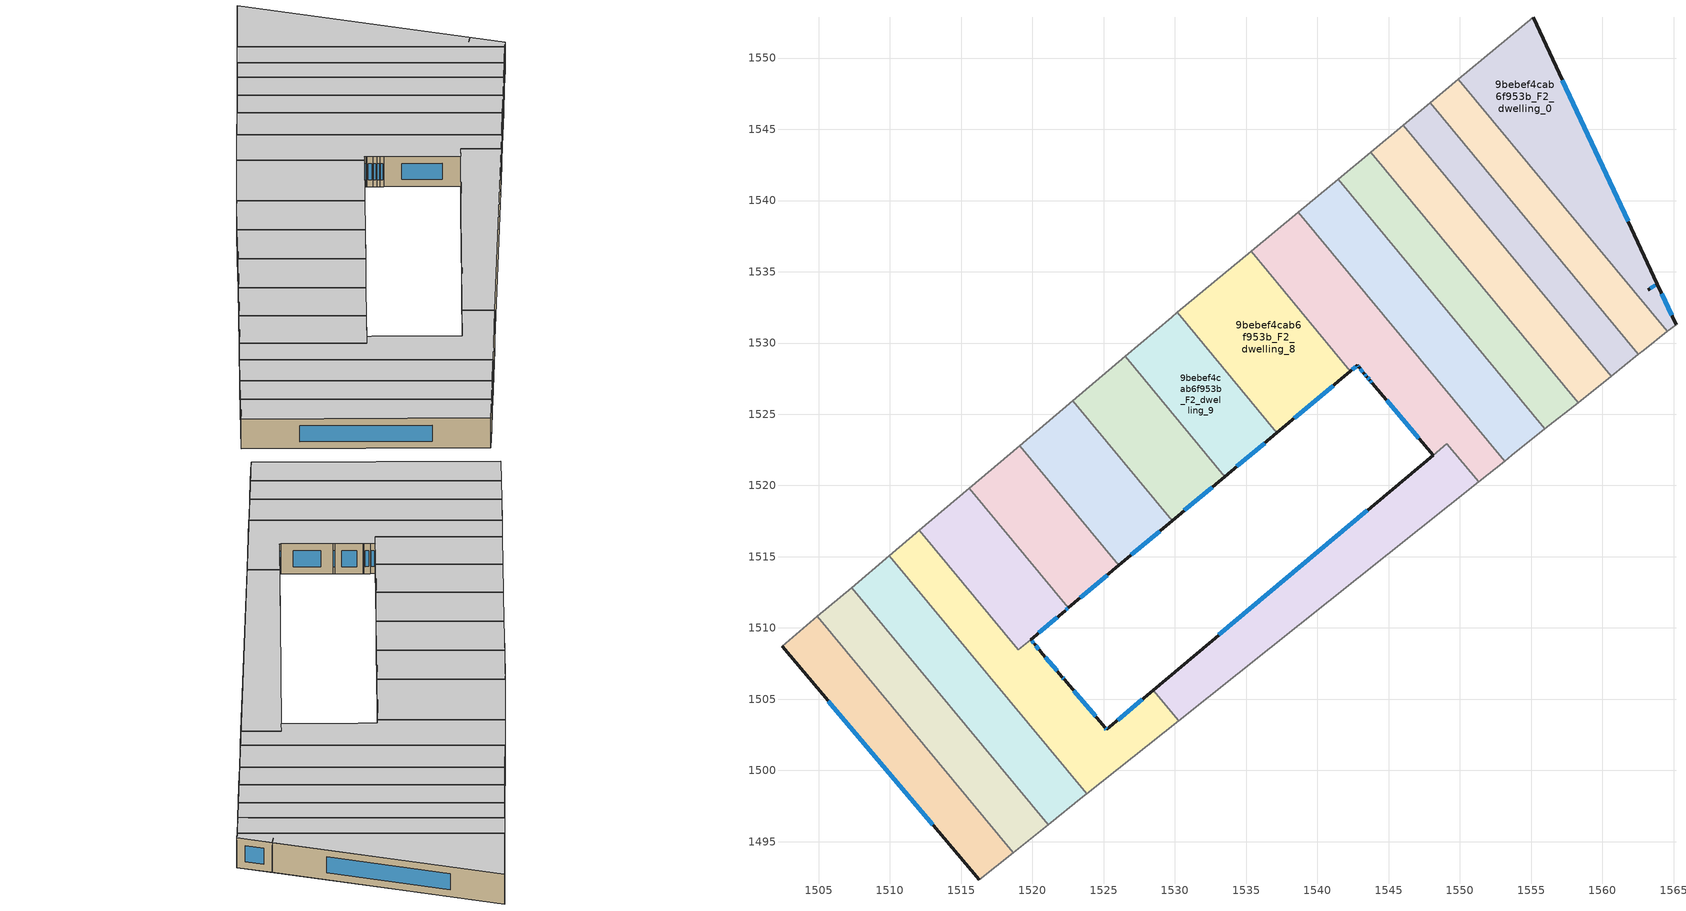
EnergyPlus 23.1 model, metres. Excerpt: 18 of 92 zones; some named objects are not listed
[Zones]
9bebef4cab6f953b_F2_dwelling_0
 floor to 9bebef4cab6f953b_F1_dwelling_0 (EU_floor_Construction): 1555.15,1552.85 1558.97,1544.64 1555.52,1541.72 1549.9,1548.51 z6
 floor to 9bebef4cab6f953b_F1_dwelling_9 (EU_floor_Construction): 1558.97,1544.64 1565.17,1531.3 1564.56,1530.82 1555.52,1541.72 z6
 wall outside (EU_wall_Construction): 1563.23,1533.75 1563.84,1534.14 1555.15,1552.85 / 1563.23,1533.75 1563.85,1534.14 / 1565.17,1531.3 1563.85,1534.14 z6:9
 wall adiabatic (EU_wall_Construction): 1564.56,1530.82 1565.17,1531.3 / 1555.15,1552.85 1549.9,1548.51 z6:9
 wall to 9bebef4cab6f953b_F2_dwelling_1 (EU_wall_Construction): 1549.9,1548.51 1564.56,1530.82 z6:9
 window (EU_Window_Construction): 1561.8,1538.53 1557.19,1548.46 / 1563.37,1533.84 1563.7,1534.05 / 1563.38,1533.84 1563.7,1534.04 / 1564.86,1531.97 1564.16,1533.47 z6.7:8.3
 ceiling to 9bebef4cab6f953b_F3_dwelling_0 (EU_floor_Construction): 1565.17,1531.3 1555.15,1552.85 1549.9,1548.51 1564.56,1530.82 z9
9bebef4cab6f953b_F2_dwelling_1
 floor to 9bebef4cab6f953b_F1_dwelling_9 (EU_floor_Construction): 1555.52,1541.72 1564.56,1530.82 1563.32,1529.83 1554.2,1540.61 z6
 floor to 9bebef4cab6f953b_F1_dwelling_0 (EU_floor_Construction): 1549.9,1548.51 1555.52,1541.72 1554.01,1540.44 1548.3,1547.18 z6
 floor to 9bebef4cab6f953b_F1_dwelling_10 (EU_floor_Construction): 1554.2,1540.6 1563.32,1529.83 1562.68,1529.32 1562.53,1529.2 1553.54,1540.05 z6
 floor to 9bebef4cab6f953b_F1_dwelling_1 (EU_floor_Construction): 1548.3,1547.18 1554.01,1540.44 1553.54,1540.05 1547.9,1546.85 z6
 wall adiabatic (EU_wall_Construction): 1562.53,1529.2 1562.92,1529.51 1564.56,1530.82 / 1549.9,1548.51 1547.9,1546.85 z6:9
 wall to 9bebef4cab6f953b_F2_dwelling_2 (EU_wall_Construction): 1547.9,1546.85 1562.53,1529.2 z6:9
 ceiling to 9bebef4cab6f953b_F3_dwelling_1 (EU_floor_Construction): 1564.56,1530.82 1549.9,1548.51 1547.9,1546.85 1562.53,1529.2 1562.92,1529.51 z9
9bebef4cab6f953b_F2_dwelling_10
 floor to 9bebef4cab6f953b_F1_dwelling_4 (EU_floor_Construction): 1526.5,1529.07 1533.49,1520.62 1532.22,1519.55 1525.14,1527.92 z6
 floor to 9bebef4cab6f953b_F1_dwelling_5 (EU_floor_Construction): 1525.14,1527.92 1532.22,1519.55 1529.8,1517.52 1522.82,1525.95 z6
 wall outside (EU_wall_Construction): 1529.8,1517.52 1533.49,1520.62 z6:9
 wall to 9bebef4cab6f953b_F2_dwelling_11 (EU_wall_Construction): 1522.82,1525.95 1529.8,1517.52 z6:9
 wall adiabatic (EU_wall_Construction): 1526.5,1529.07 1522.82,1525.95 z6:9
 wall to 9bebef4cab6f953b_F2_dwelling_9 (EU_wall_Construction): 1533.49,1520.62 1526.5,1529.07 z6:9
 window (EU_Window_Construction): 1530.67,1518.25 1532.63,1519.89 z6.7:8.3
 ceiling to 9bebef4cab6f953b_F3_dwelling_10 (EU_floor_Construction): 1533.49,1520.62 1526.5,1529.07 1522.82,1525.95 1529.8,1517.52 z9
9bebef4cab6f953b_F2_dwelling_11
 floor to 9bebef4cab6f953b_F1_dwelling_6 (EU_floor_Construction): 1519.46,1523.11 1526.52,1514.77 1526.07,1514.39 1519.09,1522.8 z6
 floor to 9bebef4cab6f953b_F1_dwelling_5 (EU_floor_Construction): 1522.82,1525.95 1529.8,1517.52 1526.52,1514.77 1519.46,1523.11 z6
 wall outside (EU_wall_Construction): 1526.07,1514.39 1529.8,1517.52 z6:9
 wall to 9bebef4cab6f953b_F2_dwelling_12 (EU_wall_Construction): 1519.09,1522.8 1526.07,1514.39 z6:9
 wall adiabatic (EU_wall_Construction): 1522.82,1525.95 1519.09,1522.8 z6:9
 window (EU_Window_Construction): 1526.94,1515.12 1528.92,1516.78 z6.7:8.3
 ceiling to 9bebef4cab6f953b_F3_dwelling_11 (EU_floor_Construction): 1529.8,1517.52 1522.82,1525.95 1519.09,1522.8 1526.07,1514.39 z9
9bebef4cab6f953b_F2_dwelling_12
 floor adiabatic (EU_floor_Construction): 1519.09,1522.8 1526.07,1514.39 1522.52,1511.41 1515.56,1519.82 z6
 wall outside (EU_wall_Construction): 1522.52,1511.41 1526.07,1514.39 z6:9
 wall to 9bebef4cab6f953b_F2_dwelling_13 (EU_wall_Construction): 1515.56,1519.82 1522.52,1511.41 z6:9
 wall adiabatic (EU_wall_Construction): 1519.09,1522.8 1515.56,1519.82 z6:9
 window (EU_Window_Construction): 1523.36,1512.11 1525.24,1513.69 z6.7:8.3
 ceiling to 9bebef4cab6f953b_F3_dwelling_12 (EU_floor_Construction): 1526.07,1514.39 1519.09,1522.8 1515.56,1519.82 1522.52,1511.41 z9
9bebef4cab6f953b_F2_dwelling_13
 floor to 9bebef4cab6f953b_F1_dwelling_7 (EU_floor_Construction): 1521.88,1510.87 1521.62,1510.65 1521.56,1510.6 1519.87,1509.19 1518.71,1510.56 1517.87,1509.86 1512.07,1516.86 1513.78,1518.31 z6
 floor to 9bebef4cab6f953b_F1_dwelling_16 (EU_floor_Construction): 1518.71,1510.56 1519.87,1509.19 1519.02,1508.47 1517.87,1509.86 z6
 floor adiabatic (EU_floor_Construction): 1515.56,1519.82 1522.52,1511.41 1522.29,1511.22 1519.87,1509.19 1521.56,1510.6 1521.62,1510.65 1521.88,1510.87 1513.78,1518.31 z6
 wall outside (EU_wall_Construction): 1519.88,1509.19 1522.29,1511.22 1522.52,1511.41 z6:9
 wall adiabatic (EU_wall_Construction): 1515.56,1519.82 1512.07,1516.86 z6:9
 wall to 9bebef4cab6f953b_F2_dwelling_14 (EU_wall_Construction): 1512.07,1516.86 1519.02,1508.47 1519.87,1509.18 z6:9
 window (EU_Window_Construction): 1522.35,1511.26 1522.47,1511.37 / 1520.44,1509.66 1521.73,1510.74 z6.7:8.3
 ceiling to 9bebef4cab6f953b_F3_dwelling_13 (EU_floor_Construction): 1522.29,1511.22 1522.52,1511.41 1515.56,1519.82 1512.07,1516.86 1519.02,1508.47 z9
9bebef4cab6f953b_F2_dwelling_14
 floor to 9bebef4cab6f953b_F1_dwelling_16 (EU_floor_Construction): 1527.21,1504.57 1528.98,1502.48 1523.9,1498.43 1516.74,1506.89 1515.76,1508.07 1517.87,1509.86 1519.02,1508.47 1519.87,1509.18 1520.16,1508.84 1520.53,1508.41 1520.55,1508.38 1522.1,1506.55 1522.22,1506.4 1525.1,1503 1525.2,1502.88 z6
 floor to 9bebef4cab6f953b_F1_dwelling_17 (EU_floor_Construction): 1516.74,1506.89 1523.9,1498.43 1523.81,1498.36 z6
 floor to 9bebef4cab6f953b_F1_dwelling_15 (EU_floor_Construction): 1528.48,1505.63 1530.25,1503.49 1528.98,1502.48 1527.21,1504.57 z6
 floor adiabatic (EU_floor_Construction): 1512.07,1516.86 1517.87,1509.86 1515.76,1508.07 1509.96,1515.08 z6
 wall outside (EU_wall_Construction): 1528.48,1505.63 1525.2,1502.88 1525.1,1503 1522.22,1506.4 1522.1,1506.55 1520.55,1508.38 1520.53,1508.41 1520.16,1508.84 1519.87,1509.18 z6:9
 wall to 9bebef4cab6f953b_F2_dwelling_7 (EU_wall_Construction): 1530.26,1503.49 1528.48,1505.63 z6:9
 wall adiabatic (EU_wall_Construction): 1523.81,1498.36 1530.26,1503.49 / 1512.07,1516.86 1509.96,1515.08 z6:9
 wall to 9bebef4cab6f953b_F2_dwelling_15 (EU_wall_Construction): 1509.96,1515.08 1523.81,1498.36 z6:9
 window (EU_Window_Construction): 1520.09,1508.92 1519.94,1509.1 / 1520.44,1508.51 1520.25,1508.74 / 1521.73,1506.98 1520.91,1507.95 / 1522.2,1506.44 1522.13,1506.52 / 1524.43,1503.79 1522.9,1505.6 / 1525.18,1502.91 1525.13,1502.97 / 1527.71,1504.99 1525.97,1503.53 z6.7:8.3
 ceiling to 9bebef4cab6f953b_F3_dwelling_14 (EU_floor_Construction): 1530.26,1503.49 1528.48,1505.63 1525.2,1502.88 1525.1,1503 1522.22,1506.4 1522.1,1506.55 1520.55,1508.38 1520.53,1508.41 1520.16,1508.84 1519.87,1509.18 1519.02,1508.47 1512.07,1516.86 1509.96,1515.08 1523.81,1498.36 z9
9bebef4cab6f953b_F2_dwelling_15
 floor to 9bebef4cab6f953b_F1_dwelling_17 (EU_floor_Construction): 1516.74,1506.89 1523.81,1498.36 1523.73,1498.29 1521.09,1496.19 1513.11,1505.83 1515.75,1508.06 z6
 floor to 9bebef4cab6f953b_F1_dwelling_16 (EU_floor_Construction): 1515.76,1508.07 1516.74,1506.89 1515.75,1508.06 z6
 floor to 9bebef4cab6f953b_F1_dwelling_8 (EU_floor_Construction): 1508.1,1513.51 1513.97,1506.56 1513.11,1505.83 1507.3,1512.84 z6
 floor to 9bebef4cab6f953b_F1_dwelling_7 (EU_floor_Construction): 1509.96,1515.08 1515.76,1508.07 1513.97,1506.56 1508.1,1513.51 z6
 wall adiabatic (EU_wall_Construction): 1521.09,1496.19 1523.54,1498.14 1523.81,1498.36 / 1509.96,1515.08 1507.3,1512.84 z6:9
 wall to 9bebef4cab6f953b_F2_dwelling_16 (EU_wall_Construction): 1507.3,1512.84 1521.09,1496.19 z6:9
 ceiling to 9bebef4cab6f953b_F3_dwelling_15 (EU_floor_Construction): 1523.54,1498.14 1523.81,1498.36 1509.96,1515.08 1507.3,1512.84 1521.09,1496.19 z9
9bebef4cab6f953b_F2_dwelling_16
 floor to 9bebef4cab6f953b_F1_dwelling_8 (EU_floor_Construction): 1507.3,1512.84 1513.11,1505.83 1510.72,1503.8 1504.91,1510.81 z6
 floor to 9bebef4cab6f953b_F1_dwelling_18 (EU_floor_Construction): 1512.04,1504.92 1520.1,1495.4 1518.64,1494.24 1510.72,1503.8 z6
 floor to 9bebef4cab6f953b_F1_dwelling_17 (EU_floor_Construction): 1513.11,1505.83 1521.09,1496.19 1520.1,1495.4 1512.04,1504.92 z6
 wall adiabatic (EU_wall_Construction): 1518.64,1494.24 1521.09,1496.19 / 1507.3,1512.84 1504.91,1510.81 z6:9
 wall to 9bebef4cab6f953b_F2_dwelling_17 (EU_wall_Construction): 1504.91,1510.81 1518.64,1494.24 z6:9
 ceiling to 9bebef4cab6f953b_F3_dwelling_16 (EU_floor_Construction): 1521.09,1496.19 1507.3,1512.84 1504.91,1510.81 1518.64,1494.24 z9
9bebef4cab6f953b_F2_dwelling_17
 floor to 9bebef4cab6f953b_F1_dwelling_18 (EU_floor_Construction): 1510.72,1503.8 1518.64,1494.24 1516.26,1492.34 1508.3,1501.76 z6
 floor to 9bebef4cab6f953b_F1_dwelling_8 (EU_floor_Construction): 1504.91,1510.81 1510.72,1503.8 1508.3,1501.76 1502.42,1508.71 z6
 wall outside (EU_wall_Construction): 1502.42,1508.71 1516.26,1492.34 z6:9
 wall adiabatic (EU_wall_Construction): 1516.26,1492.34 1518.64,1494.24 / 1504.91,1510.81 1502.42,1508.71 z6:9
 window (EU_Window_Construction): 1505.67,1504.86 1513.01,1496.18 z6.7:8.3
 ceiling to 9bebef4cab6f953b_F3_dwelling_17 (EU_floor_Construction): 1518.64,1494.24 1504.91,1510.81 1502.42,1508.71 1516.26,1492.34 z9
9bebef4cab6f953b_F2_dwelling_2
 floor to 9bebef4cab6f953b_F1_dwelling_10 (EU_floor_Construction): 1553.54,1540.05 1562.53,1529.2 1560.61,1527.67 1551.67,1538.46 z6
 floor to 9bebef4cab6f953b_F1_dwelling_1 (EU_floor_Construction): 1547.9,1546.85 1553.54,1540.05 1551.67,1538.46 1546.01,1545.29 z6
 wall adiabatic (EU_wall_Construction): 1547.9,1546.85 1546.01,1545.29 / 1560.61,1527.67 1562.53,1529.2 z6:9
 wall to 9bebef4cab6f953b_F2_dwelling_3 (EU_wall_Construction): 1546.01,1545.29 1560.61,1527.67 z6:9
 ceiling to 9bebef4cab6f953b_F3_dwelling_2 (EU_floor_Construction): 1562.53,1529.2 1547.9,1546.85 1546.01,1545.29 1560.61,1527.67 z9
9bebef4cab6f953b_F2_dwelling_3
 floor to 9bebef4cab6f953b_F1_dwelling_1 (EU_floor_Construction): 1546.01,1545.29 1551.67,1538.46 1549.41,1536.55 1543.73,1543.4 z6
 floor to 9bebef4cab6f953b_F1_dwelling_11 (EU_floor_Construction): 1550.89,1537.8 1559.93,1527.13 1558.29,1525.82 1549.41,1536.55 z6
 floor to 9bebef4cab6f953b_F1_dwelling_10 (EU_floor_Construction): 1551.67,1538.46 1560.61,1527.67 1559.93,1527.13 1550.89,1537.8 z6
 wall to 9bebef4cab6f953b_F2_dwelling_4 (EU_wall_Construction): 1543.73,1543.4 1558.29,1525.82 z6:9
 wall adiabatic (EU_wall_Construction): 1546.01,1545.29 1543.73,1543.4 / 1558.29,1525.82 1560.61,1527.67 z6:9
 ceiling to 9bebef4cab6f953b_F3_dwelling_3 (EU_floor_Construction): 1560.61,1527.67 1546.01,1545.29 1543.73,1543.4 1558.29,1525.82 z9
9bebef4cab6f953b_F2_dwelling_4
 floor to 9bebef4cab6f953b_F1_dwelling_12 (EU_floor_Construction): 1547.55,1534.98 1556.51,1524.4 1555.97,1523.97 1547.14,1534.63 z6
 floor to 9bebef4cab6f953b_F1_dwelling_2 (EU_floor_Construction): 1542.43,1542.32 1548.19,1535.51 1547.14,1534.63 1541.45,1541.5 z6
 floor to 9bebef4cab6f953b_F1_dwelling_1 (EU_floor_Construction): 1543.73,1543.4 1549.41,1536.55 1548.19,1535.51 1542.43,1542.32 z6
 floor adiabatic (EU_floor_Construction): 1549.41,1536.55 1558.29,1525.82 1555.97,1523.97 1556.51,1524.4 1547.55,1534.98 1547.14,1534.63 z6
 wall to 9bebef4cab6f953b_F2_dwelling_5 (EU_wall_Construction): 1541.45,1541.5 1555.97,1523.97 z6:9
 wall adiabatic (EU_wall_Construction): 1543.73,1543.4 1541.45,1541.5 / 1555.97,1523.97 1558.29,1525.82 z6:9
 ceiling to 9bebef4cab6f953b_F3_dwelling_4 (EU_floor_Construction): 1558.29,1525.82 1543.73,1543.4 1541.45,1541.5 1555.97,1523.97 z9
9bebef4cab6f953b_F2_dwelling_5
 floor to 9bebef4cab6f953b_F1_dwelling_2 (EU_floor_Construction): 1541.45,1541.5 1547.14,1534.63 1544.37,1532.29 1538.65,1539.19 z6
 floor to 9bebef4cab6f953b_F1_dwelling_12 (EU_floor_Construction): 1547.14,1534.63 1555.97,1523.97 1553.13,1521.71 1544.37,1532.29 z6
 wall adiabatic (EU_wall_Construction): 1553.13,1521.71 1553.64,1522.12 1555.97,1523.97 / 1541.45,1541.5 1538.65,1539.19 z6:9
 wall to 9bebef4cab6f953b_F2_dwelling_6 (EU_wall_Construction): 1538.65,1539.19 1553.13,1521.71 z6:9
 ceiling to 9bebef4cab6f953b_F3_dwelling_5 (EU_floor_Construction): 1555.97,1523.97 1541.45,1541.5 1538.65,1539.19 1553.13,1521.71 1553.64,1522.12 z9
9bebef4cab6f953b_F2_dwelling_6
 floor outside (EU_floor_Construction): 1543.86,1527.17 1543.67,1527.4 1543.48,1527.63 1543.28,1527.86 1542.92,1528.29 1542.9,1528.32 1542.8,1528.43 1541.56,1529.91 1548.12,1522.13 z6
 floor to 9bebef4cab6f953b_F1_dwelling_13 (EU_floor_Construction): 1544.18,1532.12 1553.05,1521.65 1551.31,1520.26 1549.09,1522.94 1548.12,1522.13 1541.56,1529.91 z6
 floor to 9bebef4cab6f953b_F1_dwelling_12 (EU_floor_Construction): 1544.37,1532.29 1553.13,1521.71 1553.05,1521.65 1544.18,1532.12 z6
 floor to 9bebef4cab6f953b_F1_dwelling_3 (EU_floor_Construction): 1536.61,1537.5 1542.42,1530.63 1541.56,1529.9 1542.8,1528.43 1542.32,1528.03 1535.34,1536.45 z6
 floor to 9bebef4cab6f953b_F1_dwelling_2 (EU_floor_Construction): 1538.65,1539.19 1544.37,1532.29 1542.42,1530.63 1536.61,1537.5 z6
 wall outside (EU_wall_Construction): 1542.32,1528.03 1542.8,1528.43 1542.9,1528.32 1542.92,1528.29 1543.28,1527.86 1543.48,1527.63 1543.67,1527.4 1543.86,1527.17 1548.12,1522.13 z6:9
 wall adiabatic (EU_wall_Construction): 1551.31,1520.26 1553.13,1521.71 / 1538.65,1539.19 1535.34,1536.45 z6:9
 wall to 9bebef4cab6f953b_F2_dwelling_8 (EU_wall_Construction): 1535.34,1536.45 1542.32,1528.03 z6:9
 wall to 9bebef4cab6f953b_F2_dwelling_7 (EU_wall_Construction): 1549.09,1522.93 1551.31,1520.26 / 1548.12,1522.13 1549.09,1522.94 z6:9
 window (EU_Window_Construction): 1544.86,1525.99 1547.12,1523.31 / 1543.71,1527.35 1543.82,1527.22 / 1543.52,1527.58 1543.62,1527.45 / 1543.33,1527.8 1543.43,1527.68 / 1543.01,1528.19 1543.2,1527.96 / 1542.82,1528.4 1542.87,1528.34 / 1542.43,1528.12 1542.69,1528.34 z6.7:8.3
 ceiling to 9bebef4cab6f953b_F3_dwelling_6 (EU_floor_Construction): 1553.13,1521.71 1538.65,1539.19 1535.34,1536.45 1542.32,1528.03 1542.8,1528.43 1542.9,1528.32 1542.92,1528.29 1543.28,1527.86 1543.48,1527.63 1543.67,1527.4 1543.86,1527.17 1548.12,1522.13 1549.09,1522.94 1551.31,1520.26 z9
9bebef4cab6f953b_F2_dwelling_7
 floor to 9bebef4cab6f953b_F1_dwelling_14 (EU_floor_Construction): 1546.15,1520.47 1548.33,1517.89 1539.02,1510.47 1537.04,1512.82 z6
 floor to 9bebef4cab6f953b_F1_dwelling_15 (EU_floor_Construction): 1537.04,1512.82 1539.02,1510.47 1530.25,1503.49 1528.48,1505.63 z6
 floor to 9bebef4cab6f953b_F1_dwelling_13 (EU_floor_Construction): 1549.09,1522.93 1551.31,1520.26 1548.33,1517.89 1546.15,1520.47 1548.13,1522.14 z6
 wall outside (EU_wall_Construction): 1548.12,1522.12 1528.48,1505.63 z6:9
 wall adiabatic (EU_wall_Construction): 1530.26,1503.49 1551.31,1520.26 z6:9
 window (EU_Window_Construction): 1543.5,1518.25 1533.09,1509.51 z6.7:8.3
 ceiling to 9bebef4cab6f953b_F3_dwelling_7 (EU_floor_Construction): 1551.31,1520.26 1549.09,1522.93 1548.12,1522.13 1528.48,1505.63 1530.26,1503.49 z9
9bebef4cab6f953b_F2_dwelling_8
 floor outside (EU_floor_Construction): 1530.84,1532.72 1537.93,1524.34 1537.15,1523.69 1537.92,1524.34 z6
 floor to 9bebef4cab6f953b_F1_dwelling_3 (EU_floor_Construction): 1535.34,1536.45 1542.32,1528.03 1537.93,1524.34 1530.84,1532.72 z6
 floor to 9bebef4cab6f953b_F1_dwelling_4 (EU_floor_Construction): 1530.84,1532.72 1537.92,1524.34 1537.15,1523.69 1530.15,1532.15 z6
 wall outside (EU_wall_Construction): 1537.15,1523.69 1542.32,1528.03 z6:9
 wall adiabatic (EU_wall_Construction): 1535.34,1536.45 1530.15,1532.15 z6:9
 wall to 9bebef4cab6f953b_F2_dwelling_9 (EU_wall_Construction): 1530.15,1532.15 1537.15,1523.69 z6:9
 window (EU_Window_Construction): 1538.37,1524.71 1541.1,1527.01 z6.7:8.3
 ceiling to 9bebef4cab6f953b_F3_dwelling_8 (EU_floor_Construction): 1542.32,1528.03 1535.34,1536.45 1530.15,1532.15 1537.15,1523.69 z9
9bebef4cab6f953b_F2_dwelling_9
 floor to 9bebef4cab6f953b_F1_dwelling_4 (EU_floor_Construction): 1530.15,1532.15 1537.15,1523.69 1533.49,1520.62 1526.5,1529.07 1529.76,1531.82 z6
 wall outside (EU_wall_Construction): 1533.49,1520.62 1537.15,1523.69 z6:9
 wall adiabatic (EU_wall_Construction): 1530.15,1532.15 1529.76,1531.82 1526.5,1529.07 z6:9
 window (EU_Window_Construction): 1534.35,1521.34 1536.29,1522.97 z6.7:8.3
 ceiling to 9bebef4cab6f953b_F3_dwelling_9 (EU_floor_Construction): 1537.15,1523.69 1530.15,1532.15 1529.76,1531.82 1526.5,1529.07 1533.49,1520.62 z9
[Building]
EU S2 Campaign: North Axis=0; Terrain=City; Solar Distribution=FullExterior
[Site:Location]
Budapest.Ferenc.Liszt.Intl.AP: Latitude=47.437; Longitude=19.256; Time Zone=1; Elevation=185
[SizingPeriod:WeatherFileDays]
AnnualSizingPeriod: Begin Month=1; Begin Day of Month=1; End Month=12; End Day of Month=31; Day of Week for Start Day=Monday; Use Weather File Daylight Saving Period=No; Use Weather File Rain and Snow Indicators=No
[MATERIAL]
EU_InternalMass_Material: Roughness=MediumRough; Thickness=0.1; Conductivity=1; Density=1800; Specific Heat=900; Thermal Absorptance=0.9; Solar Absorptance=0.7; Visible Absorptance=0.7
[MATERIAL:NOMASS] Roughness=MediumRough; Thermal Absorptance=0.9; Solar Absorptance=0.7; Visible Absorptance=0.7
Name | Thermal Resistance
EU_wall_NoMass | 0.832559
EU_floor_NoMass | 0.872794
[WINDOWMATERIAL:SIMPLEGLAZINGSYSTEM]
EU_Window_SimpleGlazing: UFactor=2.79869; Solar Heat Gain Coefficient=0.75; Visible Transmittance=0.75
[CONSTRUCTION]
EU_wall_Construction: EU_wall_NoMass
EU_floor_Construction: EU_floor_NoMass
EU_Window_Construction: EU_Window_SimpleGlazing
EU_InternalMass_Construction: EU_InternalMass_Material
[ZONE] Type=1; Multiplier=1; Ceiling Height=autocalculate; Floor Area=autocalculate; Part of Total Floor Area=Yes
Name | Volume
9bebef4cab6f953b_F2_dwelling_0 | 261.652
9bebef4cab6f953b_F2_dwelling_1 | 178.769
9bebef4cab6f953b_F2_dwelling_10 | 158.559
9bebef4cab6f953b_F2_dwelling_11 | 159.961
9bebef4cab6f953b_F2_dwelling_12 | 151.566
9bebef4cab6f953b_F2_dwelling_13 | 149.7
9bebef4cab6f953b_F2_dwelling_14 | 253.362
9bebef4cab6f953b_F2_dwelling_15 | 225.795
9bebef4cab6f953b_F2_dwelling_16; 9bebef4cab6f953b_F2_dwelling_4 | 203.023
9bebef4cab6f953b_F2_dwelling_17 | 202.997
9bebef4cab6f953b_F2_dwelling_2 | 168.619
9bebef4cab6f953b_F2_dwelling_3 | 203.042
9bebef4cab6f953b_F2_dwelling_5 | 247.281
9bebef4cab6f953b_F2_dwelling_6 | 255.344
9bebef4cab6f953b_F2_dwelling_7 | 252.865
9bebef4cab6f953b_F2_dwelling_8 | 221.494
9bebef4cab6f953b_F2_dwelling_9 | 157.266
[INTERNALMASS] Construction=EU_InternalMass_Construction
Name | Zone or ZoneList | Surface Area
9bebef4cab6f953b_F2_dwelling_0_EU_InternalMass | 9bebef4cab6f953b_F2_dwelling_0 | 87.2017
9bebef4cab6f953b_F2_dwelling_1_EU_InternalMass | 9bebef4cab6f953b_F2_dwelling_1 | 59.5913
9bebef4cab6f953b_F2_dwelling_2_EU_InternalMass | 9bebef4cab6f953b_F2_dwelling_2 | 56.2091
9bebef4cab6f953b_F2_dwelling_3_EU_InternalMass | 9bebef4cab6f953b_F2_dwelling_3 | 67.6806
9bebef4cab6f953b_F2_dwelling_4_EU_InternalMass | 9bebef4cab6f953b_F2_dwelling_4 | 67.6744
9bebef4cab6f953b_F2_dwelling_5_EU_InternalMass | 9bebef4cab6f953b_F2_dwelling_5 | 82.4303
9bebef4cab6f953b_F2_dwelling_6_EU_InternalMass | 9bebef4cab6f953b_F2_dwelling_6 | 85.113
9bebef4cab6f953b_F2_dwelling_7_EU_InternalMass | 9bebef4cab6f953b_F2_dwelling_7 | 84.304
9bebef4cab6f953b_F2_dwelling_8_EU_InternalMass | 9bebef4cab6f953b_F2_dwelling_8 | 73.831
9bebef4cab6f953b_F2_dwelling_9_EU_InternalMass | 9bebef4cab6f953b_F2_dwelling_9 | 52.422
9bebef4cab6f953b_F2_dwelling_10_EU_InternalMass | 9bebef4cab6f953b_F2_dwelling_10 | 52.8533
9bebef4cab6f953b_F2_dwelling_11_EU_InternalMass | 9bebef4cab6f953b_F2_dwelling_11 | 53.3204
9bebef4cab6f953b_F2_dwelling_12_EU_InternalMass | 9bebef4cab6f953b_F2_dwelling_12 | 50.5267
9bebef4cab6f953b_F2_dwelling_13_EU_InternalMass | 9bebef4cab6f953b_F2_dwelling_13 | 49.8954
9bebef4cab6f953b_F2_dwelling_14_EU_InternalMass | 9bebef4cab6f953b_F2_dwelling_14 | 84.4582
9bebef4cab6f953b_F2_dwelling_15_EU_InternalMass | 9bebef4cab6f953b_F2_dwelling_15 | 75.2662
9bebef4cab6f953b_F2_dwelling_16_EU_InternalMass | 9bebef4cab6f953b_F2_dwelling_16 | 67.6742
9bebef4cab6f953b_F2_dwelling_17_EU_InternalMass | 9bebef4cab6f953b_F2_dwelling_17 | 67.6713
[OTHEREQUIPMENT] Fuel Type=Electricity; Design Level Calculation Method=Watts/Area; Power per Zone Floor Area=1; Fraction Latent=0; Fraction Radiant=0; Fraction Lost=0; Carbon Dioxide Generation Rate=0; EndUse Subcategory=EU_Step8_InternalGains
Name | Zone or ZoneList or Space or SpaceList | Schedule
EU_Step8_InternalGain_9bebef4cab6f953b_F2_dwelling_0_f000 | 9bebef4cab6f953b_F2_dwelling_0 | EU_Step8_GainSchedule_9bebef4cab6f953b_F2_dwelling_0_f000
EU_Step8_InternalGain_9bebef4cab6f953b_F2_dwelling_1_f000 | 9bebef4cab6f953b_F2_dwelling_1 | EU_Step8_GainSchedule_9bebef4cab6f953b_F2_dwelling_1_f000
EU_Step8_InternalGain_9bebef4cab6f953b_F2_dwelling_2_f000 | 9bebef4cab6f953b_F2_dwelling_2 | EU_Step8_GainSchedule_9bebef4cab6f953b_F2_dwelling_2_f000
EU_Step8_InternalGain_9bebef4cab6f953b_F2_dwelling_3_f000 | 9bebef4cab6f953b_F2_dwelling_3 | EU_Step8_GainSchedule_9bebef4cab6f953b_F2_dwelling_3_f000
EU_Step8_InternalGain_9bebef4cab6f953b_F2_dwelling_4_f000 | 9bebef4cab6f953b_F2_dwelling_4 | EU_Step8_GainSchedule_9bebef4cab6f953b_F2_dwelling_4_f000
EU_Step8_InternalGain_9bebef4cab6f953b_F2_dwelling_5_f000 | 9bebef4cab6f953b_F2_dwelling_5 | EU_Step8_GainSchedule_9bebef4cab6f953b_F2_dwelling_5_f000
EU_Step8_InternalGain_9bebef4cab6f953b_F2_dwelling_6_f000 | 9bebef4cab6f953b_F2_dwelling_6 | EU_Step8_GainSchedule_9bebef4cab6f953b_F2_dwelling_6_f000
EU_Step8_InternalGain_9bebef4cab6f953b_F2_dwelling_7_f000 | 9bebef4cab6f953b_F2_dwelling_7 | EU_Step8_GainSchedule_9bebef4cab6f953b_F2_dwelling_7_f000
EU_Step8_InternalGain_9bebef4cab6f953b_F2_dwelling_8_f000 | 9bebef4cab6f953b_F2_dwelling_8 | EU_Step8_GainSchedule_9bebef4cab6f953b_F2_dwelling_8_f000
EU_Step8_InternalGain_9bebef4cab6f953b_F2_dwelling_9_f000 | 9bebef4cab6f953b_F2_dwelling_9 | EU_Step8_GainSchedule_9bebef4cab6f953b_F2_dwelling_9_f000
EU_Step8_InternalGain_9bebef4cab6f953b_F2_dwelling_10_f000 | 9bebef4cab6f953b_F2_dwelling_10 | EU_Step8_GainSchedule_9bebef4cab6f953b_F2_dwelling_10_f000
EU_Step8_InternalGain_9bebef4cab6f953b_F2_dwelling_11_f000 | 9bebef4cab6f953b_F2_dwelling_11 | EU_Step8_GainSchedule_9bebef4cab6f953b_F2_dwelling_11_f000
EU_Step8_InternalGain_9bebef4cab6f953b_F2_dwelling_12_f000 | 9bebef4cab6f953b_F2_dwelling_12 | EU_Step8_GainSchedule_9bebef4cab6f953b_F2_dwelling_12_f000
EU_Step8_InternalGain_9bebef4cab6f953b_F2_dwelling_13_f000 | 9bebef4cab6f953b_F2_dwelling_13 | EU_Step8_GainSchedule_9bebef4cab6f953b_F2_dwelling_13_f000
EU_Step8_InternalGain_9bebef4cab6f953b_F2_dwelling_14_f000 | 9bebef4cab6f953b_F2_dwelling_14 | EU_Step8_GainSchedule_9bebef4cab6f953b_F2_dwelling_14_f000
EU_Step8_InternalGain_9bebef4cab6f953b_F2_dwelling_15_f000 | 9bebef4cab6f953b_F2_dwelling_15 | EU_Step8_GainSchedule_9bebef4cab6f953b_F2_dwelling_15_f000
EU_Step8_InternalGain_9bebef4cab6f953b_F2_dwelling_16_f000 | 9bebef4cab6f953b_F2_dwelling_16 | EU_Step8_GainSchedule_9bebef4cab6f953b_F2_dwelling_16_f000
EU_Step8_InternalGain_9bebef4cab6f953b_F2_dwelling_17_f000 | 9bebef4cab6f953b_F2_dwelling_17 | EU_Step8_GainSchedule_9bebef4cab6f953b_F2_dwelling_17_f000
[ZONEVENTILATION:DESIGNFLOWRATE] Schedule=EU_AlwaysOn; Design Flow Rate Calculation Method=AirChanges/Hour; Air Changes per Hour=0.475469; Ventilation Type=Natural; Fan Pressure Rise=0; Fan Total Efficiency=1; Constant Term Coefficient=1; Temperature Term Coefficient=0; Velocity Term Coefficient=0; Velocity Squared Term Coefficient=0; Minimum Indoor Temperature=-100; Maximum Indoor Temperature=100; Delta Temperature=-100; Minimum Outdoor Temperature=-100; Maximum Outdoor Temperature=100; Maximum Wind Speed=40
Name | Zone or ZoneList or Space or SpaceList
EU_ConstantAir_9bebef4cab6f953b_F2_dwelling_0 | 9bebef4cab6f953b_F2_dwelling_0
EU_ConstantAir_9bebef4cab6f953b_F2_dwelling_1 | 9bebef4cab6f953b_F2_dwelling_1
EU_ConstantAir_9bebef4cab6f953b_F2_dwelling_2 | 9bebef4cab6f953b_F2_dwelling_2
EU_ConstantAir_9bebef4cab6f953b_F2_dwelling_3 | 9bebef4cab6f953b_F2_dwelling_3
EU_ConstantAir_9bebef4cab6f953b_F2_dwelling_4 | 9bebef4cab6f953b_F2_dwelling_4
EU_ConstantAir_9bebef4cab6f953b_F2_dwelling_5 | 9bebef4cab6f953b_F2_dwelling_5
EU_ConstantAir_9bebef4cab6f953b_F2_dwelling_6 | 9bebef4cab6f953b_F2_dwelling_6
EU_ConstantAir_9bebef4cab6f953b_F2_dwelling_7 | 9bebef4cab6f953b_F2_dwelling_7
EU_ConstantAir_9bebef4cab6f953b_F2_dwelling_8 | 9bebef4cab6f953b_F2_dwelling_8
EU_ConstantAir_9bebef4cab6f953b_F2_dwelling_9 | 9bebef4cab6f953b_F2_dwelling_9
EU_ConstantAir_9bebef4cab6f953b_F2_dwelling_10 | 9bebef4cab6f953b_F2_dwelling_10
EU_ConstantAir_9bebef4cab6f953b_F2_dwelling_11 | 9bebef4cab6f953b_F2_dwelling_11
EU_ConstantAir_9bebef4cab6f953b_F2_dwelling_12 | 9bebef4cab6f953b_F2_dwelling_12
EU_ConstantAir_9bebef4cab6f953b_F2_dwelling_13 | 9bebef4cab6f953b_F2_dwelling_13
EU_ConstantAir_9bebef4cab6f953b_F2_dwelling_14 | 9bebef4cab6f953b_F2_dwelling_14
EU_ConstantAir_9bebef4cab6f953b_F2_dwelling_15 | 9bebef4cab6f953b_F2_dwelling_15
EU_ConstantAir_9bebef4cab6f953b_F2_dwelling_16 | 9bebef4cab6f953b_F2_dwelling_16
EU_ConstantAir_9bebef4cab6f953b_F2_dwelling_17 | 9bebef4cab6f953b_F2_dwelling_17
[HVACTEMPLATE:ZONE:IDEALLOADSAIRSYSTEM] System Availability Schedule=EU_AlwaysOn; Maximum Heating Supply Air Temperature=50; Minimum Cooling Supply Air Temperature=13; Maximum Heating Supply Air Humidity Ratio=0.0156; Minimum Cooling Supply Air Humidity Ratio=0.0077; Heating Limit=NoLimit; Cooling Limit=NoLimit; Heating Availability Schedule=EU_AlwaysOn; Cooling Availability Schedule=EU_CoolingOff; Dehumidification Control Type=ConstantSensibleHeatRatio; Cooling Sensible Heat Ratio=0.7; Dehumidification Setpoint=60; Humidification Control Type=None; Humidification Setpoint=30; Outdoor Air Method=None; Outdoor Air Flow Rate per Person=0.00944; Outdoor Air Flow Rate per Zone Floor Area=0; Outdoor Air Flow Rate per Zone=0; Demand Controlled Ventilation Type=None; Outdoor Air Economizer Type=NoEconomizer; Heat Recovery Type=None; Sensible Heat Recovery Effectiveness=0.7; Latent Heat Recovery Effectiveness=0.65
Name | Template Thermostat
9bebef4cab6f953b_F2_dwelling_0 | EU_HeatOnly_9bebef4cab6f953b_F2_dwelling_0
9bebef4cab6f953b_F2_dwelling_1 | EU_HeatOnly_9bebef4cab6f953b_F2_dwelling_1
9bebef4cab6f953b_F2_dwelling_2 | EU_HeatOnly_9bebef4cab6f953b_F2_dwelling_2
9bebef4cab6f953b_F2_dwelling_3 | EU_HeatOnly_9bebef4cab6f953b_F2_dwelling_3
9bebef4cab6f953b_F2_dwelling_4 | EU_HeatOnly_9bebef4cab6f953b_F2_dwelling_4
9bebef4cab6f953b_F2_dwelling_5 | EU_HeatOnly_9bebef4cab6f953b_F2_dwelling_5
9bebef4cab6f953b_F2_dwelling_6 | EU_HeatOnly_9bebef4cab6f953b_F2_dwelling_6
9bebef4cab6f953b_F2_dwelling_7 | EU_HeatOnly_9bebef4cab6f953b_F2_dwelling_7
9bebef4cab6f953b_F2_dwelling_8 | EU_HeatOnly_9bebef4cab6f953b_F2_dwelling_8
9bebef4cab6f953b_F2_dwelling_9 | EU_HeatOnly_9bebef4cab6f953b_F2_dwelling_9
9bebef4cab6f953b_F2_dwelling_10 | EU_HeatOnly_9bebef4cab6f953b_F2_dwelling_10
9bebef4cab6f953b_F2_dwelling_11 | EU_HeatOnly_9bebef4cab6f953b_F2_dwelling_11
9bebef4cab6f953b_F2_dwelling_12 | EU_HeatOnly_9bebef4cab6f953b_F2_dwelling_12
9bebef4cab6f953b_F2_dwelling_13 | EU_HeatOnly_9bebef4cab6f953b_F2_dwelling_13
9bebef4cab6f953b_F2_dwelling_14 | EU_HeatOnly_9bebef4cab6f953b_F2_dwelling_14
9bebef4cab6f953b_F2_dwelling_15 | EU_HeatOnly_9bebef4cab6f953b_F2_dwelling_15
9bebef4cab6f953b_F2_dwelling_16 | EU_HeatOnly_9bebef4cab6f953b_F2_dwelling_16
9bebef4cab6f953b_F2_dwelling_17 | EU_HeatOnly_9bebef4cab6f953b_F2_dwelling_17
[SIZING:ZONE] Zone Cooling Design Supply Air Temperature Input Method=SupplyAirTemperature; Zone Cooling Design Supply Air Temperature=13; Zone Heating Design Supply Air Temperature Input Method=SupplyAirTemperature; Zone Heating Design Supply Air Temperature=50; Zone Cooling Design Supply Air Humidity Ratio=0.008; Zone Heating Design Supply Air Humidity Ratio=0.008; Cooling Design Air Flow Method=DesignDay; Cooling Design Air Flow Rate=0; Cooling Minimum Air Flow per Zone Floor Area=0.000762; Cooling Minimum Air Flow=0; Cooling Minimum Air Flow Fraction=0.2; Heating Design Air Flow Method=DesignDay; Heating Design Air Flow Rate=0; Heating Maximum Air Flow per Zone Floor Area=0.002032; Heating Maximum Air Flow=0.141576; Heating Maximum Air Flow Fraction=0.3; Account for Dedicated Outdoor Air System=No; Dedicated Outdoor Air System Control Strategy=NeutralSupplyAir; Dedicated Outdoor Air Low Setpoint Temperature for Design=autosize; Dedicated Outdoor Air High Setpoint Temperature for Design=autosize; Zone Load Sizing Method=Sensible Load Only No Latent Load; Zone Latent Cooling Design Supply Air Humidity Ratio Input Method=HumidityRatioDifference; Zone Cooling Design Supply Air Humidity Ratio Difference=0.005; Zone Latent Heating Design Supply Air Humidity Ratio Input Method=HumidityRatioDifference; Zone Humidification Design Supply Air Humidity Ratio Difference=0.005
9bebef4cab6f953b_F2_dwelling_0; 9bebef4cab6f953b_F2_dwelling_1; 9bebef4cab6f953b_F2_dwelling_2; 9bebef4cab6f953b_F2_dwelling_3; 9bebef4cab6f953b_F2_dwelling_4; 9bebef4cab6f953b_F2_dwelling_5; 9bebef4cab6f953b_F2_dwelling_6; 9bebef4cab6f953b_F2_dwelling_7; 9bebef4cab6f953b_F2_dwelling_8; 9bebef4cab6f953b_F2_dwelling_9; 9bebef4cab6f953b_F2_dwelling_10; 9bebef4cab6f953b_F2_dwelling_11; 9bebef4cab6f953b_F2_dwelling_12; 9bebef4cab6f953b_F2_dwelling_13; 9bebef4cab6f953b_F2_dwelling_14; 9bebef4cab6f953b_F2_dwelling_15; 9bebef4cab6f953b_F2_dwelling_16; 9bebef4cab6f953b_F2_dwelling_17
[SCHEDULE:CONSTANT]
Name | Hourly Value
EU_AlwaysOn | 1
EU_CoolingOff | 0
[SCHEDULE:FILE] Column Number=1; Rows to Skip at Top=0; Number of Hours of Data=8760; Column Separator=Comma; Interpolate to Timestep=No; Minutes per Item=60; Adjust Schedule for Daylight Savings=Yes
Name | File
EU_Step8_GainSchedule_9bebef4cab6f953b_F2_dwelling_0_f000 | ../../schedules/9bebef4cab6f953b/9bebef4cab6f953b_F2_dwelling_0_f000_gain.csv
EU_Step8_GainSchedule_9bebef4cab6f953b_F2_dwelling_1_f000 | ../../schedules/9bebef4cab6f953b/9bebef4cab6f953b_F2_dwelling_1_f000_gain.csv
EU_Step8_GainSchedule_9bebef4cab6f953b_F2_dwelling_2_f000 | ../../schedules/9bebef4cab6f953b/9bebef4cab6f953b_F2_dwelling_2_f000_gain.csv
EU_Step8_GainSchedule_9bebef4cab6f953b_F2_dwelling_3_f000 | ../../schedules/9bebef4cab6f953b/9bebef4cab6f953b_F2_dwelling_3_f000_gain.csv
EU_Step8_GainSchedule_9bebef4cab6f953b_F2_dwelling_4_f000 | ../../schedules/9bebef4cab6f953b/9bebef4cab6f953b_F2_dwelling_4_f000_gain.csv
EU_Step8_GainSchedule_9bebef4cab6f953b_F2_dwelling_5_f000 | ../../schedules/9bebef4cab6f953b/9bebef4cab6f953b_F2_dwelling_5_f000_gain.csv
EU_Step8_GainSchedule_9bebef4cab6f953b_F2_dwelling_6_f000 | ../../schedules/9bebef4cab6f953b/9bebef4cab6f953b_F2_dwelling_6_f000_gain.csv
EU_Step8_GainSchedule_9bebef4cab6f953b_F2_dwelling_7_f000 | ../../schedules/9bebef4cab6f953b/9bebef4cab6f953b_F2_dwelling_7_f000_gain.csv
EU_Step8_GainSchedule_9bebef4cab6f953b_F2_dwelling_8_f000 | ../../schedules/9bebef4cab6f953b/9bebef4cab6f953b_F2_dwelling_8_f000_gain.csv
EU_Step8_GainSchedule_9bebef4cab6f953b_F2_dwelling_9_f000 | ../../schedules/9bebef4cab6f953b/9bebef4cab6f953b_F2_dwelling_9_f000_gain.csv
EU_Step8_GainSchedule_9bebef4cab6f953b_F2_dwelling_10_f000 | ../../schedules/9bebef4cab6f953b/9bebef4cab6f953b_F2_dwelling_10_f000_gain.csv
EU_Step8_GainSchedule_9bebef4cab6f953b_F2_dwelling_11_f000 | ../../schedules/9bebef4cab6f953b/9bebef4cab6f953b_F2_dwelling_11_f000_gain.csv
EU_Step8_GainSchedule_9bebef4cab6f953b_F2_dwelling_12_f000 | ../../schedules/9bebef4cab6f953b/9bebef4cab6f953b_F2_dwelling_12_f000_gain.csv
EU_Step8_GainSchedule_9bebef4cab6f953b_F2_dwelling_13_f000 | ../../schedules/9bebef4cab6f953b/9bebef4cab6f953b_F2_dwelling_13_f000_gain.csv
EU_Step8_GainSchedule_9bebef4cab6f953b_F2_dwelling_14_f000 | ../../schedules/9bebef4cab6f953b/9bebef4cab6f953b_F2_dwelling_14_f000_gain.csv
EU_Step8_GainSchedule_9bebef4cab6f953b_F2_dwelling_15_f000 | ../../schedules/9bebef4cab6f953b/9bebef4cab6f953b_F2_dwelling_15_f000_gain.csv
EU_Step8_GainSchedule_9bebef4cab6f953b_F2_dwelling_16_f000 | ../../schedules/9bebef4cab6f953b/9bebef4cab6f953b_F2_dwelling_16_f000_gain.csv
EU_Step8_GainSchedule_9bebef4cab6f953b_F2_dwelling_17_f000 | ../../schedules/9bebef4cab6f953b/9bebef4cab6f953b_F2_dwelling_17_f000_gain.csv
